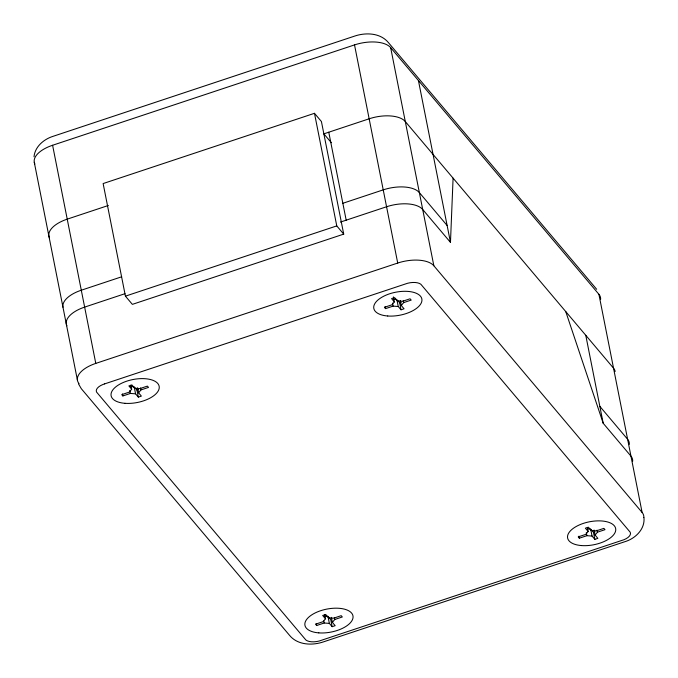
<?xml version="1.0" encoding="UTF-8"?>
<svg xmlns="http://www.w3.org/2000/svg" width="678" height="678" viewBox="0 0 678 678"><rect width="100%" height="100%" fill="white"/><g stroke="black" fill="none" stroke-linecap="round" stroke-linejoin="round"><path stroke-width="1.02" d="M340.424 222.087L386.562 206.756A28.569 13.628 -11.2 0 1 422.699 209.485L450.472 242.377L453.09 178.153M34.01 156.762C35.002 146.541 43.909 139.16 53.206 136.278L354.636 36.095C365.84 32.298 380.434 32.824 388.452 42.655L596.682 289.286M138.592 392.816L140.956 389.918L148.507 387.409L147.397 386.096L139.846 388.604L134.685 388.214L131.913 384.926L128.888 385.926L131.668 389.214L129.278 392.121L121.735 394.63L122.845 395.944L130.396 393.435L135.558 393.825L138.346 397.105L141.363 396.105L138.592 392.816L137.592 387.791M401.283 305.507L403.647 302.608L411.199 300.1L410.088 298.786L402.537 301.295L397.376 300.905L394.604 297.617L391.579 298.617L394.359 301.905L391.969 304.803L384.426 307.312L385.536 308.634L393.087 306.125L398.249 306.515L401.037 309.795L404.054 308.795L401.283 305.507L400.283 300.481M332.389 622.387L334.762 619.489L342.314 616.98L341.204 615.666L333.652 618.175L328.491 617.785L325.711 614.497L322.694 615.497L325.474 618.785L323.084 621.684L315.541 624.192L316.651 625.514L324.194 623.006L329.364 623.396L332.152 626.675L335.169 625.675L332.389 622.387L331.398 617.361M595.081 535.069L597.454 532.179L605.005 529.671L603.895 528.357L596.343 530.866L591.182 530.476L588.402 527.187L585.385 528.187L588.165 531.476L585.775 534.374L578.232 536.883L579.343 538.196L586.885 535.688L592.055 536.078L594.843 539.366L597.86 538.366L595.081 535.069L594.089 530.043M34.849 163.974A28.569 13.628 -11.2 0 1 52.596 145.262L354.518 44.909A28.569 13.628 -11.2 0 1 390.655 47.638L598.911 294.303A28.569 13.628 -11.2 0 1 600.623 299.379M314.482 113.311L103.132 183.56L125.422 296.15L132.363 304.371L343.712 234.122L321.423 121.532L314.482 113.311L336.771 225.901L343.712 234.122M108.344 205.476L67.224 219.147A28.569 13.628 -11.2 0 0 49.477 237.859M324.008 133.795L369.146 118.794A28.569 13.628 -11.2 0 1 405.283 121.523L613.548 368.196A28.569 13.628 -11.2 0 1 615.158 371.468M121.676 276.794L81.292 290.218A28.569 13.628 -11.2 0 0 62.978 307.236M342.839 203.29L383.223 189.865A28.569 13.628 -11.2 0 1 419.36 192.594L447.124 225.486M125.023 293.684L84.64 307.109A28.569 13.628 -11.2 0 0 66.893 325.821M125.422 296.15L336.771 225.901M79.089 383.697A28.569 13.628 -11.2 0 1 95.784 363.4L397.715 263.047A28.569 13.628 -11.2 0 1 433.852 265.776L642.108 512.449A28.569 13.628 -11.2 0 1 643.82 517.517M134.719 387.443L136.956 390.07L138.465 389.57M397.969 300.786L399.647 302.761L401.156 302.261M591.216 529.704L593.445 532.332L594.962 531.823M393.757 299.244L396.85 299.473L398.249 306.515M130.032 386.477L134.159 386.782L135.558 393.825M587.563 528.806L590.657 529.043L592.055 536.078M324.872 616.124L327.966 616.353L329.364 623.396M328.525 617.014L330.754 619.641L332.152 626.675M599.852 406.376L627.616 439.268A28.569 13.628 -11.2 0 1 629.328 444.336M565.74 311.566L603.191 423.267L630.964 456.15A28.569 13.628 -11.2 0 1 632.667 461.226M323.864 133.846L331.356 142.727M78.538 383.918L81.318 388.714L289.548 635.345C297.566 645.176 312.16 645.702 323.364 641.905L624.794 541.722C635.235 538.663 645.193 529.23 643.947 517.585M598.911 294.303L642.108 512.449M585.775 335.305L603.191 423.267M597.055 530.171L597.454 532.179M593.445 532.332L594.843 539.366M587.368 527.459L588.165 531.476M586.292 532.679L586.885 535.688M578.944 536.188L579.343 538.196M418.428 80.529L450.472 242.377M390.655 47.638L433.852 265.776M354.518 44.909L397.715 263.047M403.249 300.6L403.647 302.608M399.647 302.761L401.037 309.795M393.367 296.879L394.359 301.905M392.486 303.108L393.087 306.125M385.138 306.617L385.536 308.634M328.771 132.218L346.187 220.181M334.364 617.48L334.762 619.489M324.677 614.768L325.474 618.785M323.796 620.989L324.194 623.006M316.253 623.497L316.651 625.514M140.558 387.909L140.956 389.918M136.956 390.07L138.346 397.105M130.871 385.197L131.668 389.214M129.795 390.418L130.396 393.435M122.447 393.935L122.845 395.944M52.596 145.262L95.784 363.4M34.273 162.279L77.47 380.417M104.615 383.892L102.7 384.596A12.212 5.822 -11.2 0 0 96.556 392.062L305.897 640.015A12.212 5.822 -11.2 0 0 319.194 641.024L624.065 539.688A12.212 5.822 -11.2 0 0 630.209 532.222L420.869 284.268A12.212 5.822 -11.2 0 0 407.571 283.268L104.615 383.892M125.015 403.317A24.484 11.687 -11.2 0 0 159.161 386.299A24.484 11.687 -11.2 0 0 121.226 383.434A24.484 11.687 -11.2 0 0 125.015 403.317M387.714 315.999A24.484 11.687 -11.2 0 0 421.852 298.981A24.484 11.687 -11.2 0 0 383.909 296.125A24.484 11.687 -11.2 0 0 387.714 315.999M318.821 632.879A24.484 11.687 -11.2 0 0 352.967 615.87A24.484 11.687 -11.2 0 0 315.033 613.005A24.484 11.687 -11.2 0 0 318.821 632.879M581.512 545.57A24.484 11.687 -11.2 0 0 615.658 528.552A24.484 11.687 -11.2 0 0 577.724 525.687A24.484 11.687 -11.2 0 0 581.512 545.57"/></g></svg>
